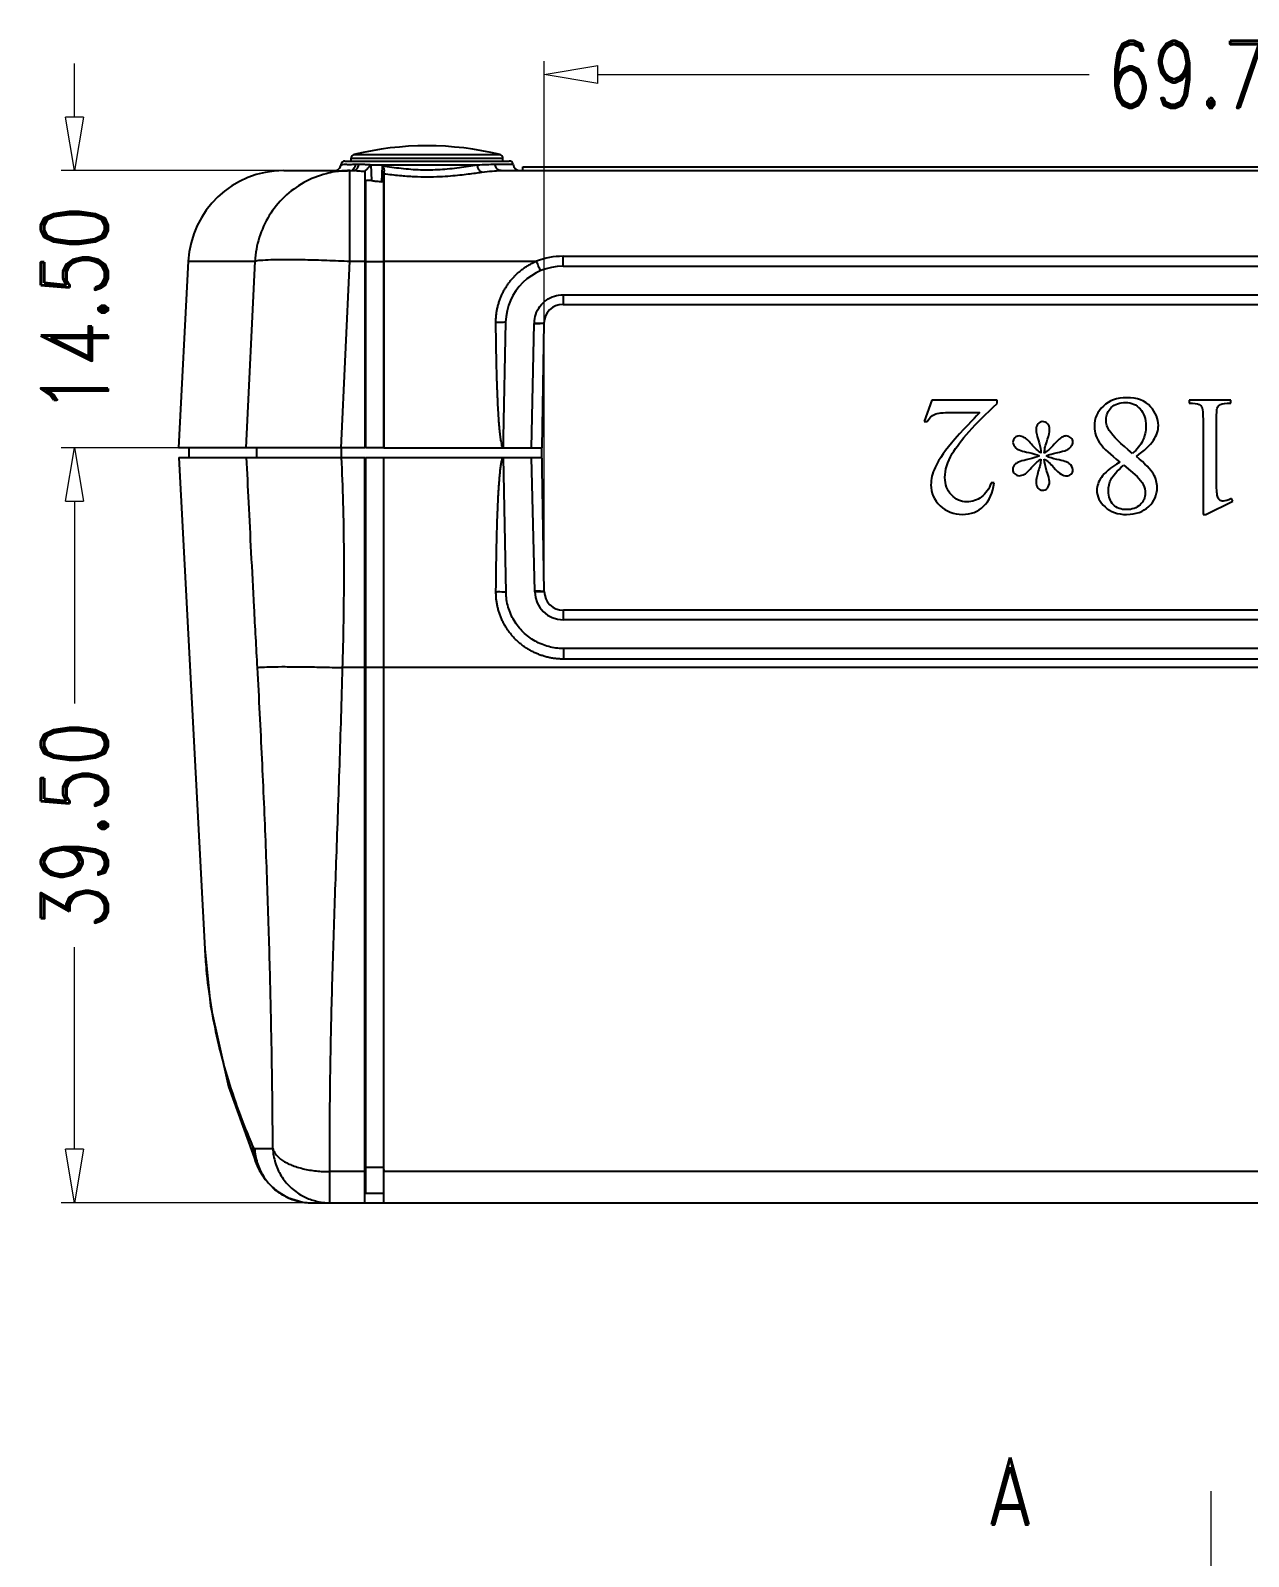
# Model space of a CAD drawing. Header units: millimetres. Extents: x 3559 to 4719, y 1270 to 1649.
# Drawn here: x 3559 to 3622.7, y 1567.8 to 1647.7 of the extents above; entities that cross this region are included whole.
import ezdxf
from ezdxf.enums import TextEntityAlignment as Align

# ---------------------------------------------------------------- set-up
doc = ezdxf.new("R2010")
doc.units = ezdxf.units.MM
doc.linetypes.add('DIVIDE', pattern=[31.75, 12.7, -6.35, 0, -6.35, 0, -6.35])
doc.layers.get('0').update_dxf_attribs({"linetype": 'CONTINUOUS'})
doc.layers.get('Defpoints').update_dxf_attribs({"linetype": 'CONTINUOUS'})
for name, color, linetype in [('02___PRT_ALL_AXES', 7, 'CONTINUOUS'), ('03___PRT_ALL_CURVES', 7, 'CONTINUOUS'), ('06___PRT_ALL_SURFS', 7, 'CONTINUOUS')]:
    doc.layers.add(name, color=color, linetype=linetype)
doc.layers.add('dim', color=3, linetype='CONTINUOUS', lineweight=9)
doc.layers.add('hatch', color=56, linetype='CONTINUOUS', lineweight=9)
doc.styles.add('longtou', font='romand.shx', dxfattribs={"width": 0.8, "bigfont": 'fangsong.shx'})
doc.dimstyles.new('YanXiu', dxfattribs={"dimtxt": 2.5, "dimasz": 2.2, "dimexe": 1, "dimexo": 0, "dimgap": 0.66, "dimtad": 0, "dimzin": 0, "dimdsep": 46, "dimtxsty": 'longtou', "dimblk": 'CLOSEDBLANK', "dimcen": 0, "dimclrd": 3, "dimclre": 3, "dimclrt": 7, "dimadec": 0, "dimazin": 0, "dimtfac": 1, "dimtdec": 4, "dimtofl": 0, "dimtmove": 0, "dimatfit": 3, "dimldrblk": 'CLOSEDBLANK', "dimfxl": 0, "dimtolj": 1, "dimtzin": 0, "dimlwd": 0, "dimlwe": 0, "dimarcsym": 0})

# ---------------------------------------------------------------- blocks, each defined once
blk = doc.blocks.new('_ClosedBlank')
at = {"color": 0, "linetype": 'ByBlock', "lineweight": -2}
for p, q in [((-1, 0.167), (0, 0)), ((-1, 0.167), (-1, -0.167)), ((0, 0), (-1, -0.167))]:
    blk.add_line(p, q, dxfattribs=at)
blk = doc.blocks.new('*D22')
at = {"layer": 'Defpoints', "color": 0}
for p in [(3585.896, 1645.381), (3585.896, 1618.336), (3655.633, 1618.336)]:
    blk.add_point(p, dxfattribs=at)
at = {"layer": 'dim', "color": 3, "lineweight": 5}
for p, q in [((3585.896, 1618.336), (3585.896, 1646.081)), ((3588.696, 1645.381), (3614.398, 1645.381)), ((3652.833, 1645.381), (3627.131, 1645.381)), ((3655.633, 1618.336), (3655.633, 1646.081))]:
    blk.add_line(p, q, dxfattribs=at)
at = {"layer": 'dim', "color": 3, "lineweight": 5, "xscale": 2.8, "yscale": 2.8, "zscale": 2.8, "rotation": 180}
blk.add_blockref('_ClosedBlank', (3585.896, 1645.381), dxfattribs=at)
at = {"layer": 'dim', "color": 3, "lineweight": 5, "xscale": 2.8, "yscale": 2.8, "zscale": 2.8}
blk.add_blockref('_ClosedBlank', (3655.633, 1645.381), dxfattribs=at)
at = {"layer": 'dim', "color": 7, "insert": (3620.764, 1645.381), "char_height": 3.5, "attachment_point": 5, "style": 'longtou'}
blk.add_mtext('69.74', dxfattribs=at)
blk = doc.blocks.new('*D43')
at = {"layer": 'Defpoints', "color": 0}
for p in [(3572.269, 1640.348), (3561.322, 1625.848), (3566.764, 1625.848)]:
    blk.add_point(p, dxfattribs=at)
at = {"layer": 'dim', "color": 3, "lineweight": 5}
for p, q in [((3561.322, 1643.148), (3561.322, 1645.948)), ((3572.269, 1640.348), (3560.622, 1640.348)), ((3566.764, 1625.848), (3560.622, 1625.848)), ((3561.322, 1623.048), (3561.322, 1620.248))]:
    blk.add_line(p, q, dxfattribs=at)
at = {"layer": 'dim', "color": 3, "lineweight": 5, "xscale": 2.8, "yscale": 2.8, "zscale": 2.8}
for p, rotation in [((3561.322, 1640.348), 270), ((3561.322, 1625.848), 90)]:
    blk.add_blockref('_ClosedBlank', p, dxfattribs=dict(at, rotation=rotation))
at = {"layer": 'dim', "color": 7, "insert": (3561.322, 1633.098), "char_height": 3.5, "attachment_point": 5, "rotation": 90, "style": 'longtou'}
blk.add_mtext('14.50', dxfattribs=at)
blk = doc.blocks.new('*D44')
at = {"layer": 'Defpoints', "color": 0}
for p in [(3566.764, 1625.848), (3561.322, 1586.348), (3573.728, 1586.348)]:
    blk.add_point(p, dxfattribs=at)
at = {"layer": 'dim', "color": 3, "lineweight": 5}
for p, q in [((3566.764, 1625.848), (3560.622, 1625.848)), ((3561.322, 1623.048), (3561.322, 1612.465)), ((3561.322, 1589.148), (3561.322, 1599.732)), ((3573.728, 1586.348), (3560.622, 1586.348))]:
    blk.add_line(p, q, dxfattribs=at)
at = {"layer": 'dim', "color": 3, "lineweight": 5, "xscale": 2.8, "yscale": 2.8, "zscale": 2.8}
for p, rotation in [((3561.322, 1625.848), 90), ((3561.322, 1586.348), 270)]:
    blk.add_blockref('_ClosedBlank', p, dxfattribs=dict(at, rotation=rotation))
at = {"layer": 'dim', "color": 7, "insert": (3561.322, 1606.098), "char_height": 3.5, "attachment_point": 5, "rotation": 90, "style": 'longtou'}
blk.add_mtext('39.50', dxfattribs=at)

msp = doc.modelspace()

# ---------------------------------------------------------------- linework, layer by layer
at = {"color": 7, "linetype": 'Continuous'}
for p, q in [((3575.242, 1640.585), (3575.211, 1640.529)), ((3575.262, 1640.671), (3575.242, 1640.585)), ((3575.461, 1640.848), (3584.068, 1640.848)), ((3575.791, 1640.848), (3575.793, 1640.995)), ((3575.793, 1640.995), (3583.736, 1640.995)), ((3575.945, 1641.186), (3583.583, 1641.186)), ((3576.038, 1640.682), (3576.205, 1640.682)), ((3576.827, 1640.652), (3576.868, 1639.824)), ((3576.827, 1640.652), (3582.402, 1640.652)), ((3577.395, 1639.767), (3577.436, 1640.606)), ((3583.324, 1640.682), (3584.265, 1640.682)), ((3583.738, 1640.848), (3583.736, 1640.995)), ((3584.773, 1640.346), (3584.777, 1640.548)), ((3584.777, 1640.548), (3656.752, 1640.548)), ((3572.27, 1640.348), (3575.014, 1640.348)), ((3574.967, 1640.332), (3574.961, 1640.331)), ((3575.736, 1635.61), (3575.736, 1640.348)), ((3575.738, 1640.348), (3575.893, 1640.348)), ((3576.514, 1640.314), (3576.514, 1640.31)), ((3576.514, 1640.309), (3576.514, 1625.848)), ((3576.541, 1639.805), (3576.541, 1625.848)), ((3577.488, 1639.731), (3577.519, 1640.324)), ((3577.488, 1639.731), (3577.488, 1625.848)), ((3577.514, 1640.187), (3577.514, 1625.848)), ((3583.636, 1640.348), (3657.893, 1640.348)), ((3586.878, 1635.868), (3654.65, 1635.868)), ((3586.878, 1635.348), (3586.878, 1635.868)), ((3567.276, 1635.61), (3566.764, 1625.848)), ((3567.276, 1635.61), (3570.767, 1635.61)), ((3570.304, 1625.848), (3570.767, 1635.61)), ((3575.272, 1625.848), (3575.736, 1635.61)), ((3575.736, 1635.61), (3576.514, 1635.61)), ((3576.541, 1635.584), (3576.514, 1635.61)), ((3577.514, 1635.61), (3577.488, 1635.584)), ((3577.514, 1635.61), (3585.485, 1635.61)), ((3586.878, 1635.348), (3654.65, 1635.348)), ((3586.878, 1633.85), (3654.65, 1633.85)), ((3586.878, 1633.85), (3586.878, 1633.348)), ((3586.878, 1633.348), (3654.65, 1633.348)), ((3583.774, 1626.381), (3583.879, 1632.416)), ((3585.225, 1625.848), (3585.378, 1632.349)), ((3585.378, 1632.349), (3585.379, 1632.376)), ((3585.379, 1632.376), (3585.878, 1632.361)), ((3585.878, 1632.366), (3585.765, 1625.848)), ((3583.764, 1625.848), (3583.774, 1626.381)), ((3576.514, 1625.848), (3566.764, 1625.848)), ((3566.791, 1625.348), (3576.514, 1625.348)), ((3566.791, 1625.348), (3568.139, 1599.622)), ((3567.314, 1625.848), (3567.309, 1625.348)), ((3570.851, 1625.848), (3570.842, 1625.348)), ((3575.274, 1625.848), (3575.274, 1625.348)), ((3576.514, 1586.348), (3576.514, 1625.348)), ((3577.488, 1625.848), (3576.541, 1625.848)), ((3576.541, 1625.348), (3577.488, 1625.348)), ((3576.541, 1625.348), (3576.541, 1614.375)), ((3577.488, 1625.348), (3577.488, 1614.375)), ((3577.514, 1625.848), (3585.765, 1625.848)), ((3577.514, 1625.348), (3585.773, 1625.348)), ((3577.514, 1586.348), (3577.514, 1625.348)), ((3583.897, 1618.28), (3583.773, 1625.348)), ((3585.396, 1618.351), (3585.233, 1625.348)), ((3585.896, 1618.331), (3585.765, 1625.848)), ((3585.396, 1618.32), (3585.396, 1618.351)), ((3585.396, 1618.32), (3585.896, 1618.336)), ((3654.633, 1617.348), (3586.896, 1617.348)), ((3586.896, 1616.847), (3586.896, 1617.348)), ((3654.633, 1616.847), (3586.896, 1616.847)), ((3654.633, 1615.348), (3586.896, 1615.348)), ((3586.896, 1615.348), (3586.896, 1614.795)), ((3576.514, 1614.348), (3575.352, 1614.348)), ((3577.488, 1614.375), (3577.514, 1614.348)), ((3664.014, 1614.348), (3577.514, 1614.348)), ((3654.633, 1614.795), (3586.896, 1614.795)), ((3569.374, 1592.437), (3570.877, 1588.286)), ((3570.75, 1589.191), (3571.7, 1589.191)), ((3570.877, 1588.287), (3570.877, 1588.286)), ((3576.514, 1587.981), (3574.683, 1587.981)), ((3574.683, 1586.348), (3574.683, 1587.981)), ((3576.514, 1587.981), (3576.541, 1588.209)), ((3577.488, 1588.209), (3577.514, 1587.981)), ((3664.014, 1587.981), (3577.514, 1587.981)), ((3573.728, 1586.348), (3667.8, 1586.348))]:
    msp.add_line(p, q, dxfattribs=at)
for points in [[(3575.262, 1640.671), (3575.241, 1640.58), (3575.169, 1640.457), (3575.078, 1640.379), (3575.001, 1640.342), (3574.967, 1640.332)], [(3568.138, 1599.63), (3568.44, 1596.658), (3569.374, 1592.437)], [(3570.877, 1588.287), (3570.987, 1588.053), (3571.295, 1587.567), (3571.788, 1587.053), (3572.471, 1586.624), (3573.269, 1586.385), (3573.728, 1586.348)]]:
    msp.add_lwpolyline(points, dxfattribs=at)
for centre, radius, start, end in [((3579.764, 1625.657), 15.991, 76.18294, 103.81706), ((3575.461, 1640.648), 0.2, 90, 173.41286), ((3575.993, 1640.991), 0.2, 103.81706, 179), ((3583.536, 1640.991), 0.2, 1, 76.18294), ((3584.068, 1640.648), 0.2, 9.59407, 90), ((3584.659, 1640.748), 0.4, 189.59407, 270), ((3572.269, 1635.348), 5, 90, 177), ((3575.738, 1635.384), 4.964, 90.29996, 99.58059), ((3575.736, 1635.448), 4.901, 90.00003, 90.28394), ((3575.89, 1636.431), 3.918, 88.10893, 89.96353), ((3586.877, 1631.974), 3.893, 89.97697, 110.95206), ((3586.878, 1632.348), 3, 90, 178.71678), ((3586.878, 1632.348), 1, 90, 179), ((3586.896, 1618.347), 1.5, 181.00357, 269.99754), ((3586.896, 1618.348), 1, 181, 270), ((3573.517, 1589.428), 2.877, 182.14808, 203.36793), ((3574.679, 1589.333), 2.984, 252.72098, 255.42856), ((3574.684, 1589.355), 3.007, 255.44247, 269.97871)]:
    msp.add_arc(centre, radius, start, end, dxfattribs=at)
for points, start_tangent, end_tangent in [([(3575.262, 1640.671), (3575.35, 1640.672), (3575.612, 1640.677)], (-0.080654, -0.996742), (0.993971, -0.109647)), ([(3575.612, 1640.677), (3575.736, 1640.672)], (0.993971, -0.109647), (0.999958, 0.009165)), ([(3575.736, 1640.672), (3576.038, 1640.682)], (0.999958, 0.009165), (1, 0.000021)), ([(3575.978, 1640.511), (3576.038, 1640.682)], (0.520289, 0.85399), (0.138611, 0.990347)), ([(3576.035, 1640.391), (3576.147, 1640.511), (3576.205, 1640.682)], (0.846198, 0.532868), (0.132552, 0.991176)), ([(3576.205, 1640.682), (3576.399, 1640.68), (3576.606, 1640.674), (3576.826, 1640.659)], (1, 0.000001), (0.999101, -0.042392)), ([(3576.514, 1640.314), (3576.546, 1640.349), (3576.627, 1640.423), (3576.726, 1640.534), (3576.825, 1640.666)], (-0.015293, 0.999883), (0.469033, 0.883181)), ([(3577.436, 1640.606), (3578.414, 1640.472), (3579.43, 1640.397), (3580.447, 1640.413), (3581.458, 1640.514), (3582.402, 1640.652)], (0.98881, -0.149181), (0.989558, 0.144134)), ([(3577.436, 1640.606), (3577.483, 1640.5), (3577.511, 1640.405), (3577.519, 1640.324)], (0.44309, -0.896477), (-0.041321, -0.999146)), ([(3582.402, 1640.652), (3582.893, 1640.673), (3583.324, 1640.682)], (0.998823, 0.048511), (1, 0.000179)), ([(3582.636, 1640.266), (3582.529, 1640.334), (3582.445, 1640.473), (3582.402, 1640.652)], (-0.971517, 0.236969), (-0.097634, 0.995222)), ([(3583.636, 1640.348), (3583.493, 1640.391), (3583.381, 1640.511), (3583.324, 1640.682)], (-1, 0), (-0.132514, 0.991181)), ([(3574.911, 1640.279), (3574.488, 1640.189), (3573.321, 1639.72), (3572.307, 1638.972), (3571.513, 1637.993), (3570.988, 1636.846), (3570.767, 1635.61)], (-0.986073, -0.166312), (-0.052084, -0.998643)), ([(3574.962, 1640.338), (3574.908, 1640.32)], (-0.998439, 0.055852), (0.519091, -0.854719)), ([(3574.908, 1640.32), (3575.003, 1640.32), (3575.276, 1640.336)], (0.547398, -0.836872), (0.999337, -0.036411)), ([(3575.276, 1640.336), (3575.711, 1640.348)], (0.999337, -0.036411), (1, 0.000102)), ([(3575.861, 1640.391), (3575.978, 1640.511)], (0.856214, 0.516621), (0.520289, 0.85399)), ([(3575.893, 1640.348), (3576.035, 1640.391)], (1, 0), (0.846198, 0.532868)), ([(3576.02, 1640.346), (3576.164, 1640.339), (3576.328, 1640.327), (3576.514, 1640.309)], (0.999476, -0.032361), (0.994563, -0.104134)), ([(3576.868, 1639.824), (3576.766, 1639.828), (3576.657, 1639.827), (3576.572, 1639.819), (3576.541, 1639.805)], (-0.996123, 0.087973), (-0.000001, -1)), ([(3576.868, 1639.824), (3577.123, 1639.798), (3577.395, 1639.767)], (0.996123, -0.087973), (0.99296, -0.11845)), ([(3577.488, 1639.731), (3577.463, 1639.753), (3577.395, 1639.767)], (0.000001, 1), (-0.99296, 0.11845)), ([(3577.514, 1640.187), (3577.516, 1640.24), (3577.519, 1640.324)], (0.000008, 1), (0.041321, 0.999146)), ([(3577.514, 1640.187), (3578.326, 1640.095), (3579.09, 1640.04), (3579.794, 1640.024), (3580.428, 1640.04), (3580.991, 1640.077), (3581.487, 1640.124), (3581.923, 1640.175), (3582.304, 1640.223), (3582.636, 1640.266)], (0.992233, -0.124389), (0.992417, 0.122914)), ([(3582.636, 1640.266), (3583.17, 1640.325), (3583.636, 1640.348)], (0.992372, 0.123276), (1, 0.000874)), ([(3570.767, 1635.61), (3571.037, 1635.66), (3571.588, 1635.691), (3572.387, 1635.701), (3573.385, 1635.691), (3574.524, 1635.66), (3575.736, 1635.61)], (0.904713, 0.426022), (0.99888, -0.047312)), ([(3583.368, 1632.408), (3583.373, 1632.602), (3583.389, 1632.793), (3583.415, 1632.984), (3583.452, 1633.173), (3583.5, 1633.359), (3583.557, 1633.543), (3583.626, 1633.723), (3583.704, 1633.9), (3583.791, 1634.072), (3583.889, 1634.239), (3583.995, 1634.4), (3584.11, 1634.555), (3584.234, 1634.704), (3584.366, 1634.846), (3584.506, 1634.981), (3584.653, 1635.107), (3584.808, 1635.226), (3584.968, 1635.336), (3585.135, 1635.437), (3585.307, 1635.528), (3585.485, 1635.61)], (-0.001117, 0.999999), (0.918871, 0.394558)), ([(3585.708, 1635.111), (3585.658, 1635.215), (3585.579, 1635.392), (3585.485, 1635.61)], (-0.456369, 0.88979), (-0.393707, 0.919236)), ([(3585.379, 1632.376), (3585.457, 1632.83), (3585.674, 1633.245), (3586.01, 1633.573), (3586.428, 1633.781), (3586.878, 1633.85)], (0.01778, 0.999842), (0.999998, 0.002171)), ([(3583.879, 1632.416), (3583.745, 1632.41), (3583.568, 1632.408), (3583.368, 1632.41)], (-0.997696, -0.067844), (-0.999849, 0.017405)), ([(3583.764, 1625.848), (3583.673, 1625.958), (3583.67, 1626.075), (3583.635, 1626.188), (3583.62, 1626.307), (3583.601, 1626.438), (3583.584, 1626.582), (3583.568, 1626.74), (3583.552, 1626.914), (3583.536, 1627.103), (3583.521, 1627.31), (3583.506, 1627.535), (3583.492, 1627.78), (3583.477, 1628.048), (3583.464, 1628.338), (3583.45, 1628.654), (3583.437, 1628.997), (3583.425, 1629.37), (3583.413, 1629.775), (3583.402, 1630.216), (3583.392, 1630.694), (3583.383, 1631.214), (3583.374, 1631.78), (3583.368, 1632.408)], (-0.785892, 0.618364), (-0.009291, 0.999957)), ([(3585.378, 1632.349), (3585.628, 1632.356), (3585.878, 1632.361)], (0.998745, 0.050093), (0.999997, -0.002278)), ([(3570.896, 1614.348), (3570.724, 1617.513), (3570.573, 1620.385), (3570.442, 1622.982), (3570.327, 1625.348)], (-0.054932, 0.99849), (-0.047315, 0.99888)), ([(3575.352, 1614.348), (3575.418, 1617.513), (3575.426, 1620.385), (3575.384, 1622.982), (3575.296, 1625.348)], (0.028809, 0.999585), (-0.048011, 0.998847)), ([(3583.372, 1618.289), (3583.377, 1618.903), (3583.384, 1619.458), (3583.391, 1619.972), (3583.4, 1620.449), (3583.409, 1620.89), (3583.419, 1621.299), (3583.429, 1621.677), (3583.44, 1622.028), (3583.452, 1622.353), (3583.464, 1622.653), (3583.476, 1622.932), (3583.488, 1623.19), (3583.501, 1623.429), (3583.514, 1623.65), (3583.527, 1623.855), (3583.541, 1624.044), (3583.555, 1624.219), (3583.569, 1624.381), (3583.584, 1624.531), (3583.599, 1624.669), (3583.615, 1624.797), (3583.632, 1624.915), (3583.649, 1625.023), (3583.669, 1625.122), (3583.693, 1625.212), (3583.717, 1625.293), (3583.773, 1625.348)], (0.006895, 0.999976), (0.861195, 0.508274)), ([(3583.896, 1618.296), (3583.762, 1618.302), (3583.58, 1618.305), (3583.372, 1618.303)], (-0.997094, 0.076175), (-0.999849, -0.017405)), ([(3586.896, 1614.795), (3586.69, 1614.801), (3586.485, 1614.819), (3586.282, 1614.848), (3586.081, 1614.89), (3585.882, 1614.943), (3585.687, 1615.007), (3585.496, 1615.083), (3585.31, 1615.169), (3585.129, 1615.266), (3584.955, 1615.374), (3584.787, 1615.491), (3584.626, 1615.617), (3584.474, 1615.753), (3584.329, 1615.896), (3584.194, 1616.048), (3584.067, 1616.208), (3583.95, 1616.374), (3583.843, 1616.547), (3583.746, 1616.726), (3583.66, 1616.909), (3583.584, 1617.098), (3583.52, 1617.29), (3583.467, 1617.485), (3583.426, 1617.684), (3583.396, 1617.884), (3583.378, 1618.085), (3583.372, 1618.289)], (-1, 0.000001), (0.003267, 0.999995)), ([(3586.896, 1615.348), (3586.13, 1615.448), (3585.416, 1615.739), (3584.799, 1616.203), (3584.321, 1616.809), (3584.013, 1617.517), (3583.897, 1618.28)], (-1, 0.000001), (-0.017461, 0.999848)), ([(3585.896, 1618.336), (3585.645, 1618.343), (3585.396, 1618.351)], (-1, -0.000505), (-0.998127, 0.061178)), ([(3570.896, 1614.348), (3571.135, 1614.375), (3571.628, 1614.392), (3572.344, 1614.398), (3573.241, 1614.392), (3574.264, 1614.375), (3575.352, 1614.348)], (0.95892, 0.283676), (0.999587, -0.028727)), ([(3571.7, 1589.191), (3571.686, 1590.955), (3571.665, 1592.776), (3571.635, 1594.659), (3571.595, 1596.606), (3571.546, 1598.616), (3571.487, 1600.687), (3571.417, 1602.818), (3571.336, 1605.01), (3571.244, 1607.262), (3571.139, 1609.574), (3571.023, 1611.947), (3570.896, 1614.348)], (-0.005488, 0.999985), (-0.054932, 0.99849)), ([(3574.683, 1587.981), (3574.678, 1589.826), (3574.69, 1591.723), (3574.717, 1593.678), (3574.758, 1595.698), (3574.812, 1597.783), (3574.877, 1599.934), (3574.949, 1602.155), (3575.029, 1604.447), (3575.112, 1606.813), (3575.196, 1609.256), (3575.277, 1611.779), (3575.352, 1614.348)], (-0.005541, 0.999985), (0.02685, 0.999639)), ([(3568.139, 1599.622), (3568.216, 1598.554), (3568.449, 1596.705), (3568.808, 1594.857), (3569.294, 1593.01), (3569.905, 1591.164), (3570.643, 1589.32)], (0.052339, -0.998629), (0.398395, -0.917214)), ([(3570.643, 1589.32), (3570.67, 1589.264), (3570.698, 1589.224), (3570.724, 1589.199), (3570.75, 1589.191)], (0.398395, -0.917214), (1, -0.000006)), ([(3570.75, 1589.191), (3570.884, 1588.446), (3571.2, 1587.759), (3571.678, 1587.172), (3572.287, 1586.725), (3572.988, 1586.444), (3573.728, 1586.348)], (0.052187, -0.998637), (0.999995, -0.00304)), ([(3571.7, 1589.191), (3571.761, 1589.026), (3571.866, 1588.866), (3572.014, 1588.712), (3572.202, 1588.569), (3572.425, 1588.438), (3572.681, 1588.321), (3572.967, 1588.219), (3573.279, 1588.134), (3573.611, 1588.066), (3573.96, 1588.018), (3574.319, 1587.989), (3574.683, 1587.981)], (0.227017, -0.973891), (0.999987, 0.005175)), ([(3571.7, 1589.191), (3571.828, 1588.45), (3572.139, 1587.764), (3572.615, 1587.177), (3573.224, 1586.728), (3573.793, 1586.484)], (0.041492, -0.999139), (0.954874, -0.297011))]:
    msp.add_spline(points, degree=3, dxfattribs=dict(at, start_tangent=start_tangent, end_tangent=end_tangent))
at = {"layer": '02___PRT_ALL_AXES', "color": 7, "linetype": 'Continuous'}
for p, q in [((3575.791, 1640.848), (3575.793, 1640.995)), ((3583.738, 1640.848), (3583.736, 1640.995))]:
    msp.add_line(p, q, dxfattribs=at)
at = {"layer": '03___PRT_ALL_CURVES', "color": 4, "linetype": 'Continuous'}
for p, q in [((3606.175, 1628.348), (3605.764, 1627.219)), ((3609.596, 1628.348), (3606.175, 1628.348)), ((3609.596, 1628.167), (3609.596, 1628.348)), ((3621.807, 1628.348), (3619.623, 1628.348)), ((3619.623, 1628.348), (3619.623, 1628.188)), ((3621.807, 1628.188), (3621.807, 1628.348)), ((3605.764, 1627.219), (3605.927, 1627.219)), ((3607.173, 1627.695), (3608.689, 1627.695)), ((3620.356, 1627.319), (3620.356, 1622.361)), ((3621.062, 1624.148), (3621.062, 1627.31)), ((3616.207, 1624.94), (3616.905, 1624.347)), ((3609.429, 1624.018), (3609.275, 1624.018)), ((3620.497, 1622.361), (3621.91, 1623.058)), ((3621.91, 1623.058), (3621.845, 1623.192)), ((3620.356, 1622.361), (3620.497, 1622.361))]:
    msp.add_line(p, q, dxfattribs=at)
for points in [[(3607.241, 1625.541), (3607.64, 1626.216), (3608.423, 1627.09), (3609.596, 1628.167)], [(3615.142, 1628.032), (3614.832, 1627.738), (3614.674, 1627.384), (3614.674, 1626.968)], [(3616.365, 1628.47), (3615.86, 1628.47), (3615.453, 1628.327), (3615.142, 1628.032)], [(3615.282, 1627.31), (3615.282, 1627.565), (3615.376, 1627.782), (3615.56, 1627.955)], [(3615.56, 1627.955), (3615.749, 1628.132), (3615.993, 1628.219), (3616.301, 1628.219)], [(3616.301, 1628.219), (3616.614, 1628.219), (3616.866, 1628.11), (3617.067, 1627.886)], [(3617.608, 1627.999), (3617.333, 1628.314), (3616.918, 1628.47), (3616.365, 1628.47)], [(3617.067, 1627.886), (3617.269, 1627.661), (3617.367, 1627.362), (3617.367, 1626.99)], [(3618.022, 1627.02), (3618.022, 1627.358), (3617.885, 1627.682), (3617.608, 1627.999)], [(3619.623, 1628.188), (3619.889, 1628.184), (3620.06, 1628.158), (3620.146, 1628.115)], [(3620.146, 1628.115), (3620.231, 1628.072), (3620.291, 1628.011), (3620.318, 1627.929)], [(3620.318, 1627.929), (3620.343, 1627.851), (3620.356, 1627.648), (3620.356, 1627.319)], [(3621.062, 1627.31), (3621.062, 1627.656), (3621.075, 1627.86), (3621.097, 1627.92)], [(3621.097, 1627.92), (3621.13, 1628.011), (3621.19, 1628.076), (3621.276, 1628.119)], [(3621.276, 1628.119), (3621.362, 1628.162), (3621.541, 1628.184), (3621.807, 1628.188)], [(3605.927, 1627.219), (3606.03, 1627.401), (3606.158, 1627.522), (3606.316, 1627.592)], [(3606.316, 1627.592), (3606.471, 1627.661), (3606.758, 1627.695), (3607.173, 1627.695)], [(3608.689, 1627.695), (3608.513, 1627.535), (3608.072, 1627.068), (3607.373, 1626.295)], [(3611.728, 1627.098), (3611.66, 1627.02), (3611.626, 1626.921), (3611.626, 1626.8)], [(3611.947, 1627.215), (3611.87, 1627.215), (3611.797, 1627.176), (3611.728, 1627.098)], [(3612.234, 1627.09), (3612.148, 1627.176), (3612.054, 1627.215), (3611.947, 1627.215)], [(3612.324, 1626.8), (3612.324, 1626.934), (3612.294, 1627.029), (3612.234, 1627.09)], [(3614.674, 1626.968), (3614.674, 1626.644), (3614.785, 1626.328), (3615.004, 1626.03)], [(3615.444, 1626.759), (3615.338, 1626.921), (3615.282, 1627.107), (3615.282, 1627.31)], [(3617.367, 1626.99), (3617.367, 1626.713), (3617.311, 1626.458), (3617.198, 1626.219)], [(3617.761, 1626.241), (3617.937, 1626.501), (3618.022, 1626.761), (3618.022, 1627.02)], [(3607.373, 1626.295), (3606.895, 1625.766), (3606.552, 1625.273), (3606.338, 1624.81)], [(3610.511, 1626.373), (3610.448, 1626.311), (3610.414, 1626.233), (3610.414, 1626.147)], [(3610.414, 1626.147), (3610.414, 1626.034), (3610.47, 1625.93), (3610.577, 1625.835)], [(3610.735, 1626.467), (3610.65, 1626.467), (3610.577, 1626.436), (3610.511, 1626.373)], [(3611.022, 1626.376), (3610.919, 1626.436), (3610.821, 1626.467), (3610.735, 1626.467)], [(3611.443, 1625.971), (3611.266, 1626.181), (3611.125, 1626.315), (3611.022, 1626.376)], [(3611.626, 1626.8), (3611.626, 1626.679), (3611.677, 1626.449), (3611.781, 1626.108)], [(3612.101, 1625.9), (3612.118, 1625.974), (3612.161, 1626.108), (3612.227, 1626.302)], [(3612.227, 1626.302), (3612.294, 1626.497), (3612.324, 1626.661), (3612.324, 1626.8)], [(3612.965, 1626.398), (3612.863, 1626.337), (3612.705, 1626.185), (3612.494, 1625.948)], [(3613.197, 1626.467), (3613.12, 1626.467), (3613.043, 1626.445), (3612.965, 1626.398)], [(3613.446, 1626.368), (3613.377, 1626.436), (3613.295, 1626.467), (3613.197, 1626.467)], [(3613.548, 1626.147), (3613.548, 1626.229), (3613.514, 1626.302), (3613.446, 1626.368)], [(3613.462, 1625.922), (3613.522, 1625.999), (3613.548, 1626.077), (3613.548, 1626.147)], [(3616.669, 1625.558), (3616.053, 1626.051), (3615.646, 1626.454), (3615.444, 1626.759)], [(3617.198, 1626.219), (3617.085, 1625.982), (3616.909, 1625.762), (3616.669, 1625.558)], [(3616.87, 1625.394), (3617.29, 1625.705), (3617.59, 1625.986), (3617.761, 1626.241)], [(3606.856, 1624.299), (3606.856, 1624.693), (3606.985, 1625.108), (3607.241, 1625.541)], [(3610.577, 1625.835), (3610.684, 1625.74), (3610.911, 1625.662), (3611.253, 1625.598)], [(3611.797, 1625.42), (3611.651, 1625.359), (3611.472, 1625.303), (3611.248, 1625.253)], [(3611.253, 1625.598), (3611.467, 1625.558), (3611.651, 1625.498), (3611.797, 1625.42)], [(3611.878, 1625.571), (3611.707, 1625.697), (3611.561, 1625.831), (3611.443, 1625.971)], [(3611.781, 1626.108), (3611.84, 1625.917), (3611.874, 1625.736), (3611.878, 1625.571)], [(3612.494, 1625.948), (3612.371, 1625.809), (3612.225, 1625.684), (3612.054, 1625.571)], [(3612.054, 1625.571), (3612.071, 1625.718), (3612.084, 1625.826), (3612.101, 1625.9)], [(3612.152, 1625.42), (3612.324, 1625.493), (3612.495, 1625.55), (3612.67, 1625.587)], [(3612.704, 1625.237), (3612.491, 1625.281), (3612.306, 1625.342), (3612.152, 1625.42)], [(3612.67, 1625.587), (3612.944, 1625.645), (3613.12, 1625.688), (3613.197, 1625.722)], [(3613.197, 1625.722), (3613.317, 1625.775), (3613.402, 1625.844), (3613.462, 1625.922)], [(3615.004, 1626.03), (3615.166, 1625.809), (3615.5, 1625.502), (3616.001, 1625.104)], [(3617.762, 1624.477), (3617.628, 1624.71), (3617.333, 1625.013), (3616.87, 1625.394)], [(3606.338, 1624.81), (3606.197, 1624.507), (3606.124, 1624.204), (3606.124, 1623.91)], [(3610.546, 1625.001), (3610.453, 1624.918), (3610.405, 1624.823), (3610.405, 1624.715)], [(3610.405, 1624.715), (3610.405, 1624.628), (3610.44, 1624.55), (3610.505, 1624.486)], [(3611.248, 1625.253), (3610.872, 1625.169), (3610.641, 1625.087), (3610.546, 1625.001)], [(3611.025, 1624.47), (3611.12, 1624.524), (3611.262, 1624.667), (3611.455, 1624.891)], [(3611.455, 1624.891), (3611.583, 1625.039), (3611.724, 1625.16), (3611.878, 1625.26)], [(3611.741, 1624.62), (3611.664, 1624.386), (3611.626, 1624.209), (3611.626, 1624.079)], [(3611.878, 1625.26), (3611.861, 1625.065), (3611.818, 1624.853), (3611.741, 1624.62)], [(3612.054, 1625.26), (3612.217, 1625.16), (3612.379, 1625.017), (3612.535, 1624.837)], [(3612.175, 1624.668), (3612.105, 1624.866), (3612.067, 1625.061), (3612.054, 1625.26)], [(3612.324, 1624.083), (3612.324, 1624.187), (3612.276, 1624.382), (3612.175, 1624.668)], [(3612.535, 1624.837), (3612.692, 1624.654), (3612.824, 1624.529), (3612.928, 1624.469)], [(3613.355, 1625.035), (3613.274, 1625.095), (3613.056, 1625.165), (3612.704, 1625.237)], [(3613.548, 1624.689), (3613.548, 1624.827), (3613.484, 1624.94), (3613.355, 1625.035)], [(3613.454, 1624.477), (3613.518, 1624.542), (3613.548, 1624.611), (3613.548, 1624.689)], [(3616.001, 1625.104), (3615.513, 1624.797), (3615.192, 1624.529), (3615.038, 1624.299)], [(3615.55, 1624.201), (3615.642, 1624.382), (3615.86, 1624.628), (3616.207, 1624.94)], [(3606.124, 1623.91), (3606.124, 1623.49), (3606.282, 1623.127), (3606.599, 1622.82)], [(3607.197, 1623.384), (3606.972, 1623.625), (3606.856, 1623.927), (3606.856, 1624.299)], [(3609.275, 1624.018), (3609.164, 1623.694), (3608.997, 1623.447), (3608.77, 1623.278)], [(3608.88, 1622.791), (3609.177, 1623.075), (3609.361, 1623.486), (3609.429, 1624.018)], [(3610.505, 1624.486), (3610.572, 1624.421), (3610.65, 1624.386), (3610.739, 1624.386)], [(3610.739, 1624.386), (3610.838, 1624.386), (3610.932, 1624.416), (3611.025, 1624.47)], [(3611.626, 1624.079), (3611.626, 1623.932), (3611.66, 1623.819), (3611.725, 1623.742)], [(3612.218, 1623.74), (3612.289, 1623.819), (3612.324, 1623.936), (3612.324, 1624.083)], [(3612.928, 1624.469), (3613.034, 1624.408), (3613.133, 1624.377), (3613.227, 1624.377)], [(3613.227, 1624.377), (3613.313, 1624.377), (3613.39, 1624.412), (3613.454, 1624.477)], [(3615.038, 1624.299), (3614.884, 1624.07), (3614.803, 1623.85), (3614.803, 1623.629)], [(3615.41, 1623.586), (3615.41, 1623.815), (3615.458, 1624.018), (3615.55, 1624.201)], [(3616.905, 1624.347), (3617.046, 1624.213), (3617.153, 1624.07), (3617.228, 1623.92)], [(3617.228, 1623.92), (3617.303, 1623.767), (3617.337, 1623.62), (3617.337, 1623.469)], [(3617.521, 1622.777), (3617.812, 1623.054), (3617.958, 1623.378), (3617.958, 1623.759)], [(3617.958, 1623.759), (3617.958, 1624.01), (3617.894, 1624.247), (3617.762, 1624.477)], [(3621.107, 1623.322), (3621.079, 1623.447), (3621.062, 1623.724), (3621.062, 1624.148)], [(3608.004, 1623.023), (3607.691, 1623.023), (3607.421, 1623.144), (3607.197, 1623.384)], [(3608.77, 1623.278), (3608.543, 1623.11), (3608.29, 1623.023), (3608.004, 1623.023)], [(3611.725, 1623.742), (3611.793, 1623.663), (3611.87, 1623.625), (3611.955, 1623.625)], [(3611.955, 1623.625), (3612.058, 1623.625), (3612.148, 1623.663), (3612.218, 1623.74)], [(3614.803, 1623.629), (3614.803, 1623.3), (3614.948, 1623.006), (3615.231, 1622.751)], [(3615.664, 1622.873), (3615.496, 1623.045), (3615.41, 1623.283), (3615.41, 1623.586)], [(3617.337, 1623.469), (3617.337, 1623.24), (3617.247, 1623.041), (3617.065, 1622.87)], [(3621.217, 1623.124), (3621.165, 1623.166), (3621.126, 1623.235), (3621.107, 1623.322)], [(3621.409, 1623.058), (3621.336, 1623.058), (3621.272, 1623.079), (3621.217, 1623.124)], [(3621.845, 1623.192), (3621.657, 1623.105), (3621.512, 1623.058), (3621.409, 1623.058)], [(3606.599, 1622.82), (3606.912, 1622.517), (3607.306, 1622.361), (3607.777, 1622.361)], [(3607.777, 1622.361), (3608.218, 1622.361), (3608.582, 1622.504), (3608.88, 1622.791)], [(3615.231, 1622.751), (3615.518, 1622.491), (3615.894, 1622.361), (3616.361, 1622.361)], [(3616.352, 1622.612), (3616.061, 1622.612), (3615.834, 1622.699), (3615.664, 1622.873)], [(3617.065, 1622.87), (3616.883, 1622.699), (3616.644, 1622.612), (3616.352, 1622.612)], [(3616.361, 1622.361), (3616.845, 1622.361), (3617.23, 1622.5), (3617.521, 1622.777)]]:
    msp.add_open_spline(points, degree=3, dxfattribs=at)
at = {"layer": '06___PRT_ALL_SURFS', "color": 7, "linetype": 'Continuous'}
for p, q in [((3577.488, 1635.584), (3576.541, 1635.584)), ((3576.541, 1614.375), (3577.488, 1614.375)), ((3576.541, 1614.375), (3576.541, 1586.848)), ((3577.488, 1614.375), (3577.488, 1586.848)), ((3576.541, 1588.209), (3577.488, 1588.209)), ((3576.541, 1586.848), (3577.488, 1586.848))]:
    msp.add_line(p, q, dxfattribs=at)
at = {"layer": 'hatch', "color": 2, "linetype": 'DIVIDE', "ltscale": 0.35}
msp.add_line((3620.764, 1571.269), (3620.764, 1409.339), dxfattribs=at)
at = {"layer": 'hatch', "color": 2}
msp.add_lwpolyline([(3620.764, 1571.269, 0, 0, 0), (3617.264, 1571.269, 1.05, 0, 0), (3613.764, 1571.269, 0, 0, 0)], format="xyseb", dxfattribs=at)

# ---------------------------------------------------------------- texts
at = {"layer": 'hatch', "color": 6, "style": 'longtou', "width": 0.8}
msp.add_text('A', height=3.5, dxfattribs=at).set_placement((3610.264, 1571.269), align=Align.MIDDLE)

# ---------------------------------------------------------------- dimensions: what is measured, and where the dimension line sits
at = {"layer": 'dim'}
dim = msp.add_linear_dim(base=(3585.896, 1645.381), p1=(3655.633, 1618.336), p2=(3585.896, 1618.336), dimstyle='YanXiu', override={"dimtxt": 3.5, "dimasz": 2.8, "dimexe": 0.69965, "dimgap": 0.69965}, dxfattribs=at)
dim.commit()
dim.dimension.update_dxf_attribs({"geometry": '*D22', "text_midpoint": (3620.764, 1645.381), "dimtype": 160})
for base, p1, p2, picture, middle in [((3561.322, 1625.848), (3572.269, 1640.348), (3566.764, 1625.848), '*D43', (3561.322, 1633.098)), ((3561.322, 1586.348), (3566.764, 1625.848), (3573.728, 1586.348), '*D44', (3561.322, 1606.098))]:
    dim = msp.add_linear_dim(base=base, p1=p1, p2=p2, angle=90, dimstyle='YanXiu', override={"dimtxt": 3.5, "dimasz": 2.8, "dimexe": 0.69965, "dimgap": 0.69965}, dxfattribs=at)
    dim.commit()
    dim.dimension.update_dxf_attribs({"geometry": picture, "text_midpoint": middle, "dimtype": 160})

doc.saveas('drawing.dxf')
